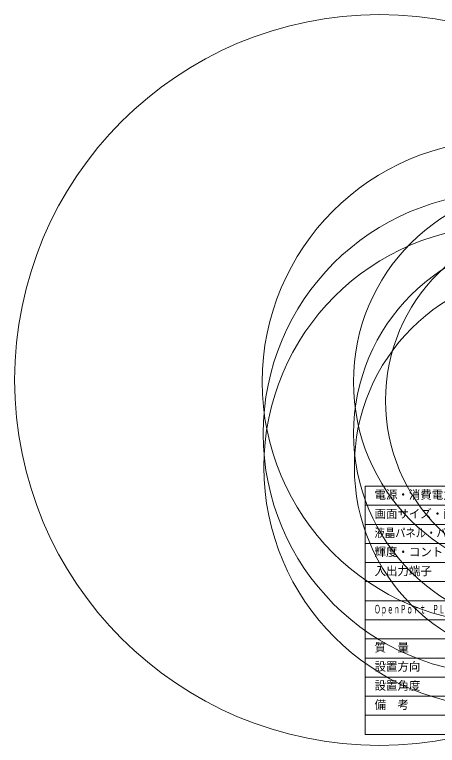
# Model space of a CAD drawing. Units: millimetres, scale not verified. Extents: x -154 to 160, y -59 to 132.
# Drawn here: x -154.3 to -43.5, y -59.4 to 132 of the extents above; entities that cross this region are included whole.
import ezdxf
from ezdxf.enums import TextEntityAlignment as Align

# ---------------------------------------------------------------- set-up
doc = ezdxf.new("R2010")
doc.units = ezdxf.units.MM
doc.header["$LTSCALE"] = 0.125
doc.layers.add('0-1_MOJI1', color=7, linetype='Continuous')
doc.layers.add('0-2_WAKU', color=1, linetype='Continuous', lineweight=18)
doc.layers.add('0-3_GAIKEI', color=1, linetype='Continuous', lineweight=18)
doc.styles.add('ＭＳ ゴシック', font='')
doc.styles.get('ＭＳ ゴシック').set_extended_font_data('MS Gothic')

msp = doc.modelspace()

# ---------------------------------------------------------------- linework, layer by layer
at = {"layer": '0-2_WAKU', "color": 4}
for p, q in [((-62.4907, 8.4896), (-62.4907, -56.5104)), ((-62.4907, 8.4896), (62.5093, 8.4896)), ((-62.4907, -56.5104), (62.5093, -56.5104))]:
    msp.add_line(p, q, dxfattribs=at)
at = {"layer": '0-2_WAKU'}
for p, q in [((-62.4907, 3.4896), (62.5093, 3.4896)), ((-62.4907, -1.5104), (62.5093, -1.5104)), ((-62.4907, -6.5104), (62.5093, -6.5104)), ((-62.4907, -11.5104), (62.5093, -11.5104)), ((-62.4907, -16.5104), (62.5093, -16.5104)), ((62.5093, -21.5104), (-62.4907, -21.5104)), ((-62.4907, -26.5104), (62.5093, -26.5104)), ((-62.4907, -31.5104), (62.5093, -31.5104)), ((-62.4907, -36.5104), (62.5093, -36.5104)), ((-62.4907, -41.5104), (62.5093, -41.5104)), ((-62.4907, -46.5104), (62.5093, -46.5104)), ((-62.4907, -51.5104), (62.5093, -51.5104))]:
    msp.add_line(p, q, dxfattribs=at)
at = {"layer": '0-3_GAIKEI'}
for centre, radius in [((-58.6634, 36.2911), 95.6834), ((-26.1661, 35.7901), 63.278), ((-14.2206, 35.8219), 51.3085), ((-26.1072, 22.2434), 63.091), ((-25.911, 13.5465), 63.091), ((-10.0512, 30.925), 47.0712), ((-14.2651, 22.2747), 51.2249), ((-14.069, 13.5778), 51.2249)]:
    msp.add_circle(centre, radius, dxfattribs=at)

# ---------------------------------------------------------------- texts
at = {"layer": '0-1_MOJI1', "style": 'ＭＳ ゴシック'}
for s, p in [('電源・消費電力', (-59.9907, 4.4896)), ('画面サイズ・画素数', (-59.9907, -0.5104)), ('輝度・コントラスト', (-59.9907, -10.5104)), ('入出力端子', (-59.9907, -15.5104)), ('質\u3000量', (-59.9907, -35.5104)), ('設置方向', (-59.9907, -40.5104)), ('設置角度', (-59.9907, -45.5104)), ('備\u3000考', (-59.9907, -50.5104))]:
    msp.add_text(s, height=2.199, dxfattribs=at).set_placement(p, align=Align.BOTTOM_LEFT)
for s, width, p in [('液晶パネル・バックライト', 0.9, (-59.9907, -5.5104)), ('ＯｐｅｎＰｏｒｔ\u3000ＰＬＡＴＦＯＲＭ', 0.55, (-60.1027, -25.5104))]:
    msp.add_text(s, height=2.199, dxfattribs=dict(at, width=width)).set_placement(p, align=Align.BOTTOM_LEFT)

doc.saveas('drawing.dxf')
